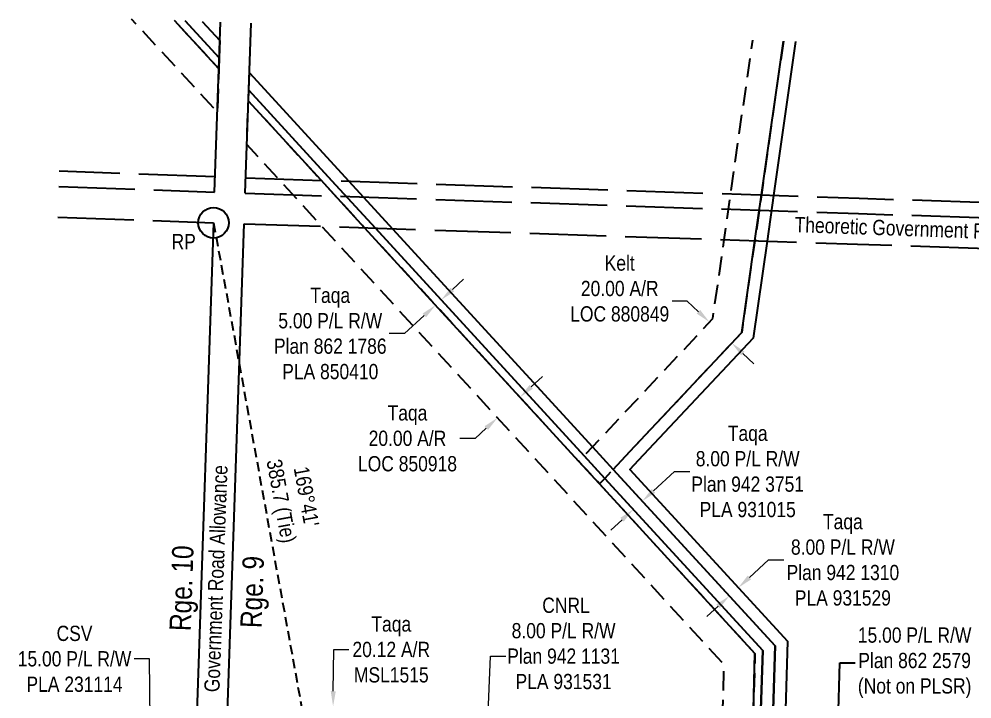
# Model space of a CAD drawing. Extents: x 347027 to 352250, y 6156875 to 6165050.
# Drawn here: x 348895 to 349520, y 6164604 to 6165050 of the extents above; entities that cross this region are included whole.
import ezdxf
from ezdxf.enums import TextEntityAlignment as Align

# ---------------------------------------------------------------- set-up
doc = ezdxf.new("R2010")
doc.units = 0
doc.header["$LTSCALE"] = 5
doc.header["$PDSIZE"] = 20
for name, pattern in [('foc-ACCESSROAD', [3.75, 2.5, -1.25]), ('foc-TIELINE', [1.875, 1.25, -0.625]), ('foc-UNSURVEYED', [12.5, 10, -2.5])]:
    doc.linetypes.add(name, pattern=pattern)
doc.layers.get('Defpoints').update_dxf_attribs({"color": 9})
for name, color, linetype in [('35', 37, 'Continuous'), ('D-TXT', 6, 'Continuous'), ('F-AR', 190, 'foc-ACCESSROAD'), ('F-RW', 190, 'Continuous'), ('F-WS-S', 190, 'Continuous'), ('L-BD', 7, 'Continuous'), ('L-ROAD-T', 7, 'Continuous'), ('L-SEC', 7, 'Continuous'), ('L-TIE', 7, 'foc-TIELINE'), ('L-USEC', 7, 'foc-UNSURVEYED')]:
    doc.layers.add(name, color=color, linetype=linetype)
for name, color, linetype, lineweight in [('C-RW-T', 13, 'Continuous', 9), ('F-AR-T', 190, 'Continuous', 9), ('F-RW-T', 190, 'Continuous', 9)]:
    doc.layers.add(name, color=color, linetype=linetype, lineweight=lineweight)
doc.styles.add('80', font='ARIALN.TTF', dxfattribs={"height": 10})
doc.styles.add('80CG', font='ARIALN.TTF', dxfattribs={"height": 10})
doc.styles.add('80L', font='ARIALN.TTF', dxfattribs={"height": 10})
doc.dimstyles.new('Compass 5 000', dxfattribs={"dimscale": 5, "dimtxt": 9, "dimasz": 2, "dimexe": 0.2, "dimexo": 0.0625, "dimgap": 0.5, "dimtad": 0, "dimtih": 1, "dimtoh": 1, "dimzin": 0, "dimdsep": 46, "dimtxsty": '80CG', "dimcen": 0.1, "dimse1": 1, "dimse2": 1, "dimclrd": 256, "dimclrt": 256, "dimaunit": 1, "dimadec": 4, "dimazin": 0, "dimtfac": 0.06, "dimtofl": 0, "dimtmove": 0, "dimatfit": 1, "dimfxl": 0.2, "dimtolj": 1, "dimtzin": 0, "dimlwd": -1, "dimarcsym": 0})

# ---------------------------------------------------------------- blocks, each defined once
blk = doc.blocks.new('*D117')
at = {"layer": 'C-RW-T', "transparency": 16777216}
for p, q in [((348980.47, 6164630.4), (348970.47, 6164630.4)), ((348981.29, 6164561.61), (348980.47, 6164630.4)), ((348981.71, 6164526.61), (348981.83, 6164516.61))]:
    blk.add_line(p, q, dxfattribs=at)
for points in [[(348982.96, 6164561.63), (348979.63, 6164561.59), (348981.41, 6164551.61)], [(348983.38, 6164526.63), (348980.05, 6164526.59), (348981.59, 6164536.61)]]:
    blk.add_solid(points, dxfattribs=at)
at = {"layer": 'Defpoints', "color": 0, "transparency": 16777216}
for p in [(348973.04, 6164551.51), (348973.22, 6164536.51), (348981.59, 6164536.61)]:
    blk.add_point(p, dxfattribs=at)
at = {"layer": 'C-RW-T', "transparency": 16777216, "insert": (348931.38, 6164630.4), "char_height": 10, "attachment_point": 5, "style": '80CG'}
blk.add_mtext('\\A1;CSV\\P15.00 P/L R/W^JPLA 231114', dxfattribs=at)
blk = doc.blocks.new('*D118')
at = {"layer": 'Defpoints', "color": 0, "transparency": 16777216}
for p in [(349362.4, 6164837.49), (349328.01, 6164830.06), (349342.59, 6164816.37)]:
    blk.add_point(p, dxfattribs=at)
at = {"layer": 'F-AR-T', "transparency": 16777216}
for p, q in [((349333.24, 6164864.86), (349323.24, 6164864.86)), ((349340.53, 6164858.01), (349333.24, 6164864.86)), ((349369.7, 6164830.64), (349376.99, 6164823.8))]:
    blk.add_line(p, q, dxfattribs=at)
for points in [[(349341.67, 6164859.23), (349339.39, 6164856.8), (349347.82, 6164851.17)], [(349370.84, 6164831.86), (349368.55, 6164829.43), (349362.4, 6164837.49)]]:
    blk.add_solid(points, dxfattribs=at)
at = {"layer": 'F-AR-T', "transparency": 16777216, "insert": (349288.93, 6164864.86), "char_height": 10, "attachment_point": 5, "style": '80CG'}
blk.add_mtext('\\A1;Kelt\\P20.00 A/R \\PLOC 880849\\P ', dxfattribs=at)
blk = doc.blocks.new('*D119')
at = {"layer": 'Defpoints', "color": 0, "transparency": 16777216}
for p in [(349303.72, 6164733.82), (349318.01, 6164718.25), (349312.11, 6164712.84)]:
    blk.add_point(p, dxfattribs=at)
at = {"layer": 'F-AR-T', "transparency": 16777216}
for p, q in [((349311.09, 6164740.58), (349324.91, 6164753.26)), ((349324.91, 6164753.26), (349334.91, 6164753.26)), ((349290.46, 6164721.65), (349283.09, 6164714.89))]:
    blk.add_line(p, q, dxfattribs=at)
for points in [[(349309.97, 6164741.81), (349312.22, 6164739.35), (349303.72, 6164733.82)], [(349289.33, 6164722.88), (349291.59, 6164720.42), (349297.83, 6164728.41)]]:
    blk.add_solid(points, dxfattribs=at)
at = {"layer": 'F-AR-T', "transparency": 16777216, "insert": (349372.86, 6164753.26), "char_height": 10, "attachment_point": 5, "style": '80CG'}
blk.add_mtext('\\A1;Taqa \\P8.00 P/L R/W\\PPlan 942 3751\\PPLA 931015', dxfattribs=at)
blk = doc.blocks.new('*D120')
at = {"layer": 'Defpoints', "color": 0, "transparency": 16777216}
for p in [(349366.66, 6164677.05), (349368.8, 6164674.72), (349362.91, 6164669.31)]:
    blk.add_point(p, dxfattribs=at)
at = {"layer": 'F-AR-T', "transparency": 16777216}
for p, q in [((349374.03, 6164683.81), (349386.57, 6164695.31)), ((349386.57, 6164695.31), (349396.57, 6164695.31)), ((349353.4, 6164664.88), (349346.03, 6164658.12))]:
    blk.add_line(p, q, dxfattribs=at)
for points in [[(349372.9, 6164685.04), (349375.16, 6164682.58), (349366.66, 6164677.05)], [(349352.27, 6164666.11), (349354.53, 6164663.65), (349360.77, 6164671.64)]]:
    blk.add_solid(points, dxfattribs=at)
at = {"layer": 'F-AR-T', "transparency": 16777216, "insert": (349435.29, 6164695.31), "char_height": 10, "attachment_point": 5, "style": '80CG'}
blk.add_mtext('\\A1;Taqa \\P8.00 P/L R/W \\PPlan 942 1310\\PPLA 931529', dxfattribs=at)
blk = doc.blocks.new('*D131')
at = {"layer": 'Defpoints', "color": 0, "transparency": 16777216}
for p in [(349221.53, 6164804.18), (349206.8, 6164790.67), (349208.8, 6164788.49)]:
    blk.add_point(p, dxfattribs=at)
at = {"layer": 'F-RW-T', "transparency": 16777216}
for p, q in [((349230.9, 6164808.77), (349238.27, 6164815.53)), ((349201.43, 6164781.73), (349194.06, 6164774.97)), ((349194.06, 6164774.97), (349184.06, 6164774.97))]:
    blk.add_line(p, q, dxfattribs=at)
for points in [[(349229.77, 6164809.99), (349232.02, 6164807.54), (349223.53, 6164802.01)], [(349200.3, 6164782.96), (349202.55, 6164780.5), (349208.8, 6164788.49)]]:
    blk.add_solid(points, dxfattribs=at)
at = {"layer": 'F-RW-T', "transparency": 16777216, "insert": (349149.74, 6164774.97), "char_height": 10, "attachment_point": 5, "style": '80CG'}
blk.add_mtext('\\A1;Taqa \\P20.00 A/R\\PLOC 850918', dxfattribs=at)
blk = doc.blocks.new('*D132')
at = {"layer": 'Defpoints', "color": 0, "transparency": 16777216}
for p in [(349156.62, 6164882.33), (349152.94, 6164878.95), (349171.84, 6164865.74)]:
    blk.add_point(p, dxfattribs=at)
at = {"layer": 'F-RW-T', "transparency": 16777216}
for p, q in [((349179.21, 6164872.5), (349186.58, 6164879.26)), ((349160.79, 6164855.6), (349147.84, 6164843.72)), ((349147.84, 6164843.72), (349137.84, 6164843.72))]:
    blk.add_line(p, q, dxfattribs=at)
for points in [[(349178.09, 6164873.73), (349180.34, 6164871.27), (349171.84, 6164865.74)], [(349159.66, 6164856.83), (349161.92, 6164854.37), (349168.16, 6164862.36)]]:
    blk.add_solid(points, dxfattribs=at)
at = {"layer": 'F-RW-T', "transparency": 16777216, "insert": (349099.1, 6164843.72), "char_height": 10, "attachment_point": 5, "style": '80CG'}
blk.add_mtext('\\A1;Taqa\\P5.00 P/L R/W\\PPlan 862 1786\\PPLA 850410', dxfattribs=at)
blk = doc.blocks.new('*D134')
at = {"layer": 'Defpoints', "color": 0, "transparency": 16777216}
for p in [(349216.99, 6164573.37), (349201.43, 6164566.01), (349216.65, 6164565.38)]:
    blk.add_point(p, dxfattribs=at)
at = {"layer": 'F-RW-T', "transparency": 16777216}
for p, q in [((349202.18, 6164584), (349204.18, 6164632.16)), ((349204.18, 6164632.16), (349214.18, 6164632.16)), ((349201.02, 6164556.02), (349200.61, 6164546.03))]:
    blk.add_line(p, q, dxfattribs=at)
for points in [[(349200.51, 6164584.07), (349203.84, 6164583.93), (349201.77, 6164574)], [(349199.35, 6164556.09), (349202.68, 6164555.95), (349201.43, 6164566.01)]]:
    blk.add_solid(points, dxfattribs=at)
at = {"layer": 'F-RW-T', "transparency": 16777216, "insert": (349252.12, 6164632.16), "char_height": 10, "attachment_point": 5, "style": '80CG'}
blk.add_mtext('\\A1; CNRL \\P8.00 P/L R/W\\PPlan 942 1131\\PPLA 931531 \\P ', dxfattribs=at)
blk = doc.blocks.new('*D136')
at = {"layer": 'Defpoints', "color": 0, "transparency": 16777216}
for p in [(349100.96, 6164599.24), (349222.76, 6164597.85), (349222.5, 6164574.81)]:
    blk.add_point(p, dxfattribs=at)
at = {"layer": 'F-RW-T', "transparency": 16777216}
for p, q in [((349101.07, 6164609.24), (349101.39, 6164636.54)), ((349101.39, 6164636.54), (349111.39, 6164636.54)), ((349100.58, 6164566.2), (349100.47, 6164556.2))]:
    blk.add_line(p, q, dxfattribs=at)
for points in [[(349099.41, 6164609.26), (349102.74, 6164609.22), (349100.96, 6164599.24)], [(349098.91, 6164566.22), (349102.25, 6164566.18), (349100.7, 6164576.2)]]:
    blk.add_solid(points, dxfattribs=at)
at = {"layer": 'F-RW-T', "transparency": 16777216, "insert": (349139.12, 6164636.54), "char_height": 10, "attachment_point": 5, "style": '80CG'}
blk.add_mtext('\\A1;Taqa \\P20.12 A/R\\PMSL1515', dxfattribs=at)
blk = doc.blocks.new('*D150')
at = {"layer": 'Defpoints', "color": 0, "transparency": 16777216}
for p in [(349500.89, 6164563.2), (349431.06, 6164550.21), (349500.47, 6164548.25)]:
    blk.add_point(p, dxfattribs=at)
at = {"layer": 'F-WS-S', "transparency": 16777216}
for p, q in [((349431.76, 6164575.16), (349433.25, 6164627.85)), ((349433.25, 6164627.85), (349443.25, 6164627.85)), ((349430.78, 6164540.21), (349430.49, 6164530.22))]:
    blk.add_line(p, q, dxfattribs=at)
for points in [[(349430.1, 6164575.21), (349433.43, 6164575.12), (349431.48, 6164565.17)], [(349429.11, 6164540.26), (349432.44, 6164540.17), (349431.06, 6164550.21)]]:
    blk.add_solid(points, dxfattribs=at)
at = {"layer": 'F-WS-S', "transparency": 16777216, "insert": (349482.34, 6164627.85), "char_height": 10, "attachment_point": 5, "style": '80CG'}
blk.add_mtext('\\A1;15.00 P/L R/W \\PPlan 862 2579\\P(Not on PLSR)', dxfattribs=at)
blk = doc.blocks.new('*U236')
at = {"layer": '35', "color": 3}
blk.add_circle((0, 0), 10, dxfattribs=at)
at = {"layer": '35', "color": 3, "style": '80'}
blk.add_attdef('RP_001', (-27.53, -17.32), '', height=10, dxfattribs=at)

msp = doc.modelspace()

# ---------------------------------------------------------------- linework, layer by layer
at = {"layer": 'F-AR', "flags": 128}
for points in [[(348996.896, 6165048.956), (349026.023, 6165017.299), (349025.046, 6164988.831), (348968.856, 6165049.901)], [(349396.266, 6165035.496), (349381.819, 6164934.564), (349377.52, 6164904.523), (349368.917, 6164844.426), (349295.611, 6164766.323), (349290.122, 6164760.475), (349284.634, 6164754.627), (349279.145, 6164748.778), (349275.715, 6164745.123), (349262.159, 6164759.899), (349265.59, 6164763.554), (349271.078, 6164769.403), (349350.018, 6164853.507), (349357.417, 6164905.191), (349361.716, 6164935.232), (349376.164, 6165036.173)]]:
    msp.add_lwpolyline(points, dxfattribs=at)
msp.add_lwpolyline([(349376.426, 6164591.713), (349356.44, 6164592.284), (349356.591, 6164597.583), (349357.418, 6164626.493), (349093.677, 6164913.97), (349065.112, 6164945.105), (349044.442, 6164967.634), (349045.42, 6164996.14), (349093.102, 6164944.173), (349121.665, 6164913.038), (349262.159, 6164759.899), (349275.715, 6164745.123), (349377.638, 6164634.031), (349376.588, 6164597.364), (349376.426, 6164591.713)], close=True, dxfattribs=at)
at = {"layer": 'F-RW', "flags": 128}
for points in [[(349003.904, 6165048.72), (349026.267, 6165024.415), (349026.023, 6165017.299), (348996.896, 6165048.956)], [(349015.121, 6165048.342), (349026.657, 6165035.804), (349026.267, 6165024.415), (349003.904, 6165048.72)], [(349389.585, 6164597.223), (349390.779, 6164638.931), (349284.634, 6164754.627), (349290.122, 6164760.475), (349295.611, 6164766.323), (349368.917, 6164844.425), (349377.52, 6164904.523), (349381.819, 6164934.563), (349396.266, 6165035.496)], [(349404.306, 6165035.225), (349389.86, 6164934.296), (349385.56, 6164904.255), (349376.476, 6164840.793), (349301.033, 6164760.414), (349295.544, 6164754.565), (349398.867, 6164641.947), (349397.585, 6164597.136)], [(349381.588, 6164597.31), (349382.691, 6164635.915), (349279.145, 6164748.778), (349265.59, 6164763.553), (349128.667, 6164912.804), (349100.101, 6164943.939), (349045.664, 6165003.266), (349046.056, 6165014.671), (349111.296, 6164943.566), (349139.858, 6164912.432), (349271.078, 6164769.402), (349284.634, 6164754.627), (349390.779, 6164638.931), (349389.585, 6164597.223)], [(349376.588, 6164597.364), (349377.638, 6164634.031), (349275.715, 6164745.123), (349262.159, 6164759.899), (349121.665, 6164913.038), (349093.102, 6164944.173), (349045.42, 6164996.14), (349045.664, 6165003.266), (349100.101, 6164943.939), (349128.667, 6164912.804), (349265.59, 6164763.553), (349279.145, 6164748.778), (349382.691, 6164635.915), (349381.588, 6164597.31)]]:
    msp.add_lwpolyline(points, dxfattribs=at)
at = {"layer": 'L-SEC'}
for p, q in [((349023.248, 6164936.438), (349027.074, 6165047.939)), ((349043.348, 6164935.77), (349047.174, 6165047.262)), ((349022.558, 6164916.338), (349008.76, 6164514.201)), ((349028.86, 6164513.534), (349042.658, 6164915.67))]:
    msp.add_line(p, q, dxfattribs=at)
at = {"layer": 'L-TIE'}
msp.add_line((349022.558, 6164916.338), (349091.57, 6164536.996), dxfattribs=at)
at = {"layer": 'L-USEC', "flags": 128}
for points in [[(349023.593, 6164946.488), (348921.33, 6164950.144)], [(349023.593, 6164946.488), (348921.33, 6164950.144)], [(349043.693, 6164945.819), (349445.867, 6164932.453), (349445.867, 6164932.453), (349848.031, 6164919.087)], [(349043.693, 6164945.819), (349445.867, 6164932.453), (349445.867, 6164932.453), (349848.031, 6164919.087)], [(348921.001, 6164940.094), (349023.277, 6164936.437)], [(348921.001, 6164940.094), (349023.277, 6164936.437)], [(349043.326, 6164935.771), (349445.498, 6164922.405), (349847.67, 6164909.038)], [(349043.326, 6164935.771), (349445.498, 6164922.405), (349847.67, 6164909.038)], [(348920.344, 6164919.992), (349022.558, 6164916.338)], [(348920.344, 6164919.992), (349022.558, 6164916.338)], [(349042.658, 6164915.67), (349444.83, 6164902.304), (349847.002, 6164888.937)], [(349042.658, 6164915.67), (349444.83, 6164902.304), (349847.002, 6164888.937)]]:
    msp.add_lwpolyline(points, dxfattribs=at)

# ---------------------------------------------------------------- block references
at = {"layer": '35', "color": 2}
msp.add_blockref('*U236', (349022.558, 6164916.338), dxfattribs=at).add_auto_attribs({'RP_001': 'RP'})

# ---------------------------------------------------------------- texts
at = {"layer": 'D-TXT', "color": 3, "style": '80L'}
for s, p in [('Rge. 10', (349007.575, 6164648.458)), ('Rge. 9', (349054.052, 6164650.442))]:
    msp.add_text(s, height=13.9966, rotation=88.034797, dxfattribs=at).set_placement(p)
at = {"layer": 'L-BD', "color": 6, "insert": (349088.451, 6164737.757), "char_height": 9.99738, "width": 54.78549, "attachment_point": 2, "rotation": 280.3108, "style": '80L'}
msp.add_mtext("169{\\fArial|b0|i0|c0|p34;°}41' \\P385.7 (Tie)", dxfattribs=at)
at = {"layer": 'L-ROAD-T', "style": '80L'}
for s, rotation, p in [('Theoretic Government Road Allowance', 357.964095, (349503.553, 6164911.689)), ('Government Road Allowance', 87.925226, (349024.097, 6164683.044))]:
    msp.add_text(s, height=9.99755, rotation=rotation, dxfattribs=at).set_placement(p, align=Align.MIDDLE_CENTER)

# ---------------------------------------------------------------- dimensions: what is measured, and where the dimension line sits
at = {"layer": 'C-RW-T'}
dim = msp.add_linear_dim(base=(348981.593, 6164536.612), p1=(348973.043, 6164551.506), p2=(348973.223, 6164536.511), angle=270.68882, text='CSV\\P15.00 P/L R/W^JPLA 231114', dimstyle='Compass 5 000', dxfattribs=at)
dim.commit()
dim.dimension.update_dxf_attribs({"geometry": '*D117', "text_midpoint": (348931.38, 6164630.399), "dimtype": 161})
at = {"layer": 'F-AR-T'}
for base, p1, p2, angle, text, picture, middle in [((349362.404, 6164837.486), (349328.008, 6164830.056), (349342.586, 6164816.373), 316.814561, 'Kelt\\P20.00 A/R \\PLOC 880849\\P ', '*D118', (349288.927, 6164864.857)), ((349303.723, 6164733.82), (349312.115, 6164712.844), (349318.008, 6164718.25), 42.534652, 'Taqa \\P8.00 P/L R/W\\PPlan 942 3751\\PPLA 931015', '*D119', (349372.86, 6164753.261)), ((349366.663, 6164677.048), (349362.906, 6164669.312), (349368.8, 6164674.719), 42.535019, 'Taqa \\P8.00 P/L R/W \\PPlan 942 1310\\PPLA 931529', '*D120', (349435.294, 6164695.312))]:
    dim = msp.add_linear_dim(base=base, p1=p1, p2=p2, angle=angle, text=text, dimstyle='Compass 5 000', dxfattribs=at)
    dim.commit()
    dim.dimension.update_dxf_attribs({"geometry": picture, "text_midpoint": middle, "dimtype": 161})
at = {"layer": 'F-RW-T'}
for base, p1, p2, angle, text, picture, middle in [((349171.843, 6164865.741), (349152.937, 6164878.952), (349156.622, 6164882.333), 42.533206, 'Taqa\\P5.00 P/L R/W\\PPlan 862 1786\\PPLA 850410', '*D132', (349099.103, 6164843.718)), ((349201.434, 6164566.014), (349216.986, 6164573.374), (349216.655, 6164565.383), 267.625927, ' CNRL \\P8.00 P/L R/W\\PPlan 942 1131\\PPLA 931531 \\P ', '*D134', (349252.123, 6164632.157)), ((349100.959, 6164599.239), (349222.498, 6164574.809), (349222.762, 6164597.846), 89.344637, 'Taqa \\P20.12 A/R\\PMSL1515', '*D136', (349139.121, 6164636.541))]:
    dim = msp.add_linear_dim(base=base, p1=p1, p2=p2, angle=angle, text=text, dimstyle='Compass 5 000', dxfattribs=at)
    dim.commit()
    dim.dimension.update_dxf_attribs({"geometry": picture, "text_midpoint": middle, "dimtype": 161})
dim = msp.add_aligned_dim(p1=(349221.533, 6164804.182), p2=(349206.801, 6164790.666), distance=2.952, text='Taqa \\P20.00 A/R\\PLOC 850918', dimstyle='Compass 5 000', dxfattribs=at)
dim.commit()
dim.dimension.update_dxf_attribs({"geometry": '*D131', "text_midpoint": (349149.744, 6164774.97)})
at = {"layer": 'F-WS-S'}
dim = msp.add_linear_dim(base=(349431.058, 6164550.21), p1=(349500.889, 6164563.204), p2=(349500.466, 6164548.247), angle=268.380068, text='15.00 P/L R/W \\PPlan 862 2579\\P(Not on PLSR)', dimstyle='Compass 5 000', dxfattribs=at)
dim.commit()
dim.dimension.update_dxf_attribs({"geometry": '*D150', "text_midpoint": (349482.34, 6164627.852), "dimtype": 161})

doc.saveas('drawing.dxf')
